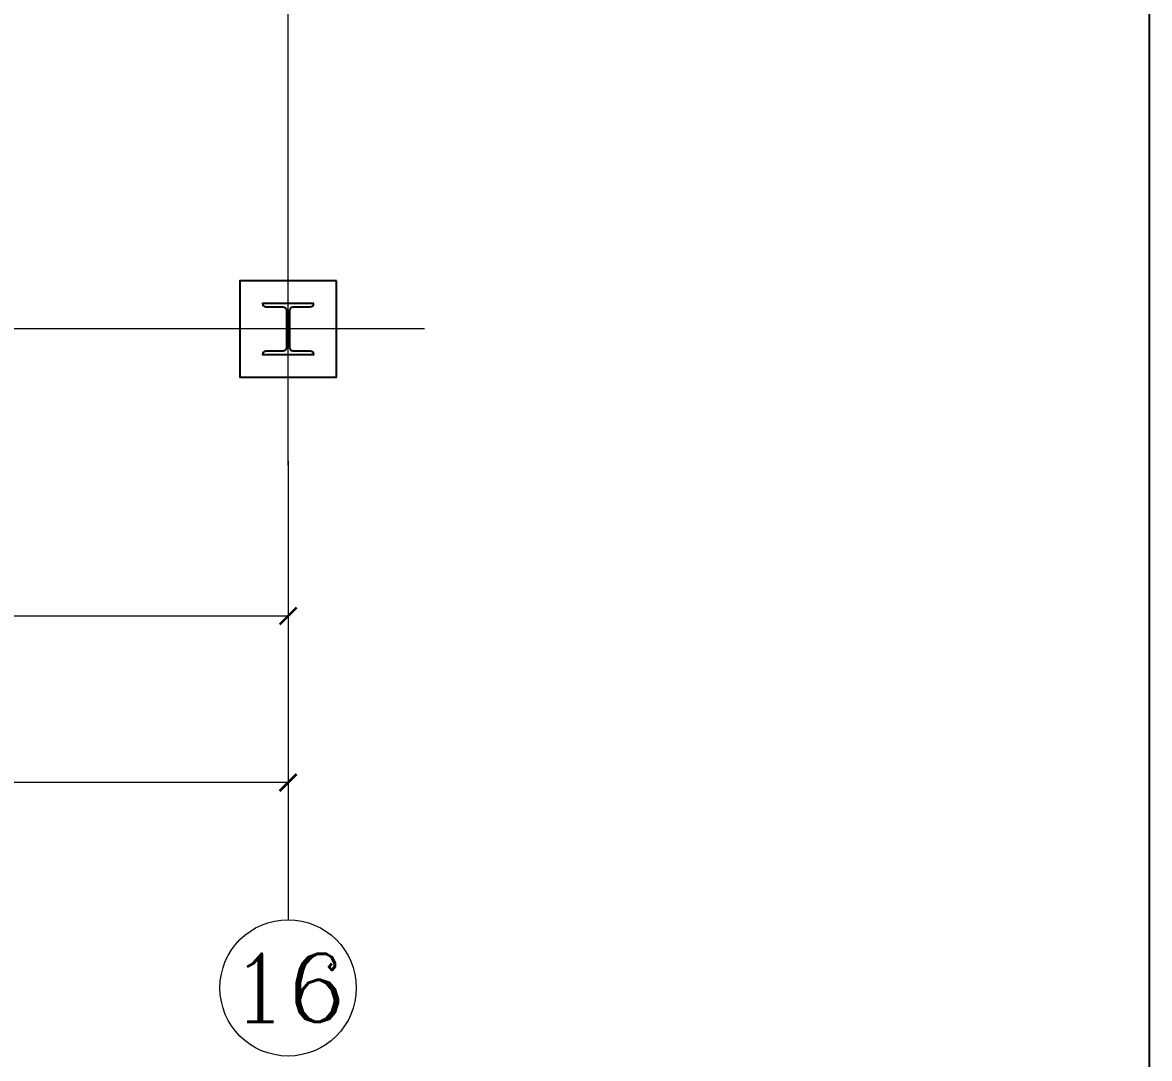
# Model space of a CAD drawing. Extents: x -681219 to -550379, y -242630 to -158199.
# Drawn here: x -626293 to -616374, y -233338 to -224219 of the extents above; entities that cross this region are included whole.
import ezdxf
from ezdxf.enums import TextEntityAlignment as Align
from ezdxf.lldxf.tags import DXFTag

# ---------------------------------------------------------------- set-up
doc = ezdxf.new("R2010")
doc.units = 0
doc.header["$LTSCALE"] = 1000
doc.layers.get('0').update_dxf_attribs({"linetype": 'CONTINUOUS'})
doc.layers.get('Defpoints').update_dxf_attribs({"linetype": 'CONTINUOUS'})
for name, color, linetype, lineweight in [('DIM', 7, 'CONTINUOUS', 18), ('famsun', 7, 'CONTINUOUS', 0), ('轴网_标注', 7, 'CONTINUOUS', 0), ('轴网_轴线', 1, 'CENTER2', 0)]:
    doc.layers.add(name, color=color, linetype=linetype, lineweight=lineweight)
doc.layers.add('GY_Bj_Hatch', color=9, linetype='CONTINUOUS')
doc.styles.add('COMPLEX', font='complex.shx')
doc.styles.add('DIM_FONT', font='simplex.shx', dxfattribs={"width": 0.7, "bigfont": 'gbcbig.shx'})
doc.styles.add('ISOCP', font='isocp.shx', dxfattribs={"bigfont": 'gbcbig.shx'})
tags = doc.linetypes.add('CENTER2', pattern=[28.575, 19.05, -3.175, 3.175, -3.175]).pattern_tags.tags
tags[10:11] = [DXFTag(74, 4), DXFTag(75, 0), DXFTag(340, '0'), DXFTag(46, 0.0), DXFTag(50, 0.0), DXFTag(44, 0.0), DXFTag(45, 0.0)]
tags[8:9] = [DXFTag(74, 4), DXFTag(75, 0), DXFTag(340, '0'), DXFTag(46, 0.0), DXFTag(50, 0.0), DXFTag(44, 0.0), DXFTag(45, 0.0)]
tags[6:7] = [DXFTag(74, 4), DXFTag(75, 0), DXFTag(340, '0'), DXFTag(46, 0.0), DXFTag(50, 0.0), DXFTag(44, 0.0), DXFTag(45, 0.0)]
tags[4:5] = [DXFTag(74, 4), DXFTag(75, 0), DXFTag(340, '0'), DXFTag(46, 0.0), DXFTag(50, 0.0), DXFTag(44, 0.0), DXFTag(45, 0.0)]
doc.dimstyles.new('DIMN150', dxfattribs={"dimscale": 1.5, "dimtxt": 300, "dimasz": 100, "dimexe": 250, "dimexo": 300, "dimgap": 150, "dimtad": 1, "dimtoh": 1, "dimdec": 0, "dimzin": 0, "dimdsep": 46, "dimtxsty": 'DIM_FONT', "dimblk": 'ARCHTICK', "dimcen": 0.09, "dimclrt": 256, "dimadec": 0, "dimazin": 0, "dimtfac": 1, "dimtdec": 4, "dimtofl": 0, "dimtmove": 0, "dimatfit": 3, "dimfxl": 0, "dimtolj": 1, "dimtzin": 0, "dimarcsym": 0})

# ---------------------------------------------------------------- blocks, each defined once
blk = doc.blocks.new('轴网FB0EDE194AE0F5E0')
at = {"layer": 'GY_Bj_Hatch', "color": 255}
blk.add_lwpolyline([(-425, 425), (425, 425), (425, -425), (-425, -425)], close=True, dxfattribs=at)
blk.add_lwpolyline([(-225, 225), (225, 225, -0.414214), (195, 195), (45, 195, 0.414214), (15, 165), (15, -165, 0.414214), (45, -195), (195, -195, -0.414214), (225, -225), (-225, -225, -0.414214), (-195, -195), (-45, -195, 0.414214), (-15, -165), (-15, 165, 0.414214), (-45, 195), (-195, 195, -0.414214)], format="xyb", close=True, dxfattribs=at)
at = {"layer": '轴网_轴线'}
for p, q in [((0, -1200), (0, 23700)), ((-1200, 0), (44200, 0))]:
    blk.add_line(p, q, dxfattribs=at)
blk = doc.blocks.new('_ArchTick')
at = {"const_width": 0.15}
blk.add_lwpolyline([(-0.5, -0.5), (0.5, 0.5)], dxfattribs=at)
blk = doc.blocks.new('*D152')
at = {"layer": 'Defpoints', "color": 0, "transparency": 16777216}
for p in [(35500, 487.1), (43000, 487.1), (35500, -1326.9)]:
    blk.add_point(p, dxfattribs=at)
at = {"layer": '轴网_标注', "color": 0, "lineweight": -2, "transparency": 16777216}
for p, q in [((35500, 37.1), (35500, -1701.9)), ((43000, 37.1), (43000, -1701.9)), ((43000, -1326.9), (35500, -1326.9))]:
    blk.add_line(p, q, dxfattribs=at)
at = {"layer": '轴网_标注', "color": 0, "lineweight": -2, "transparency": 16777216, "xscale": 150, "yscale": 150, "zscale": 150, "rotation": 180}
blk.add_blockref('_ArchTick', (35500, -1326.9), dxfattribs=at)
at = {"layer": '轴网_标注', "color": 0, "lineweight": -2, "transparency": 16777216, "xscale": 150, "yscale": 150, "zscale": 150}
blk.add_blockref('_ArchTick', (43000, -1326.9), dxfattribs=at)
at = {"layer": '轴网_标注', "transparency": 16777216, "insert": (39250, -876.9), "char_height": 450, "attachment_point": 5, "style": 'DIM_FONT'}
blk.add_mtext('\\A1;7500', dxfattribs=at)
blk = doc.blocks.new('*D151')
at = {"layer": 'Defpoints', "color": 0, "transparency": 16777216}
for p in [(0, 0), (43000, 0), (0, -2792.7)]:
    blk.add_point(p, dxfattribs=at)
at = {"layer": '轴网_标注', "color": 0, "lineweight": -2, "transparency": 16777216}
for p, q in [((0, -450), (0, -3167.7)), ((43000, -450), (43000, -3167.7)), ((43000, -2792.7), (0, -2792.7))]:
    blk.add_line(p, q, dxfattribs=at)
at = {"layer": '轴网_标注', "color": 0, "lineweight": -2, "transparency": 16777216, "xscale": 150, "yscale": 150, "zscale": 150, "rotation": 180}
blk.add_blockref('_ArchTick', (0, -2792.7), dxfattribs=at)
at = {"layer": '轴网_标注', "color": 0, "lineweight": -2, "transparency": 16777216, "xscale": 150, "yscale": 150, "zscale": 150}
blk.add_blockref('_ArchTick', (43000, -2792.7), dxfattribs=at)
at = {"layer": '轴网_标注', "transparency": 16777216, "insert": (21500, -2342.7), "char_height": 450, "attachment_point": 5, "style": 'DIM_FONT'}
blk.add_mtext('\\A1;43000', dxfattribs=at)
blk = doc.blocks.new('宠物食品标准A0')
at = {"color": 0}
blk.add_lwpolyline([(20, 821), (20, 10), (1179, 10), (1179, 821)], close=True, dxfattribs=at)
at = {"style": 'ISOCP', "flags": 8}
for tag, height, p in [('建设单位', 6, (1109, 98)), ('项目名称', 6, (1109, 82)), ('设计', 6, (894, 66)), ('审定', 6, (974, 66)), ('设计阶段', 6, (1164, 66)), ('图纸名称1', 10, (1059, 58)), ('制图', 6, (894, 50)), ('审核', 6, (974, 50)), ('图别', 6, (1164, 50)), ('图纸名称2', 10, (1059, 42)), ('校核', 6, (894, 34)), ('设计号', 6, (974, 34)), ('图号', 4, (1164, 34)), ('图纸名称3', 10, (1059, 26)), ('日期', 6, (894, 18)), ('比例', 6, (974, 18)), ('版本号', 6, (1164, 18))]:
    blk.add_attdef(tag, text='', height=height, dxfattribs=at).set_placement(p, align=Align.MIDDLE_CENTER)
blk = doc.blocks.new('56')
at = {"layer": '轴网_标注'}
blk.add_line((43000, -450), (43000, -4000), dxfattribs=at)
blk.add_circle((43000, -4600), 600, dxfattribs=at)
at = {"layer": '轴网_标注', "style": 'COMPLEX'}
blk.add_text('16', height=600, dxfattribs=at).set_placement((43000, -4600), align=Align.MIDDLE_CENTER)
at = {"layer": '轴网_标注'}
for base, p1, p2, picture, middle in [((35500, -1326.9), (43000, 487.1), (35500, 487.1), '*D152', (39250, -876.9)), ((0, -2792.7), (43000, 0), (0, 0), '*D151', (21500, -2342.7))]:
    dim = blk.add_linear_dim(base=base, p1=p1, p2=p2, dimstyle='DIMN150', dxfattribs=at)
    dim.commit()
    dim.dimension.update_dxf_attribs({"geometry": picture, "text_midpoint": middle})

msp = doc.modelspace()

# ---------------------------------------------------------------- block references
at = {"xscale": 55, "yscale": 55, "zscale": 55}
msp.add_blockref('宠物食品标准A0', (-681219.1158, -242629.5392), dxfattribs=at)
at = {"layer": 'DIM', "color": 2}
msp.add_blockref('56', (-666955.4609, -228116.6983), dxfattribs=at)
at = {"layer": 'famsun', "xscale": -1}
msp.add_blockref('轴网FB0EDE194AE0F5E0', (-623955.4609, -226916.6983), dxfattribs=at)

doc.saveas('drawing.dxf')
